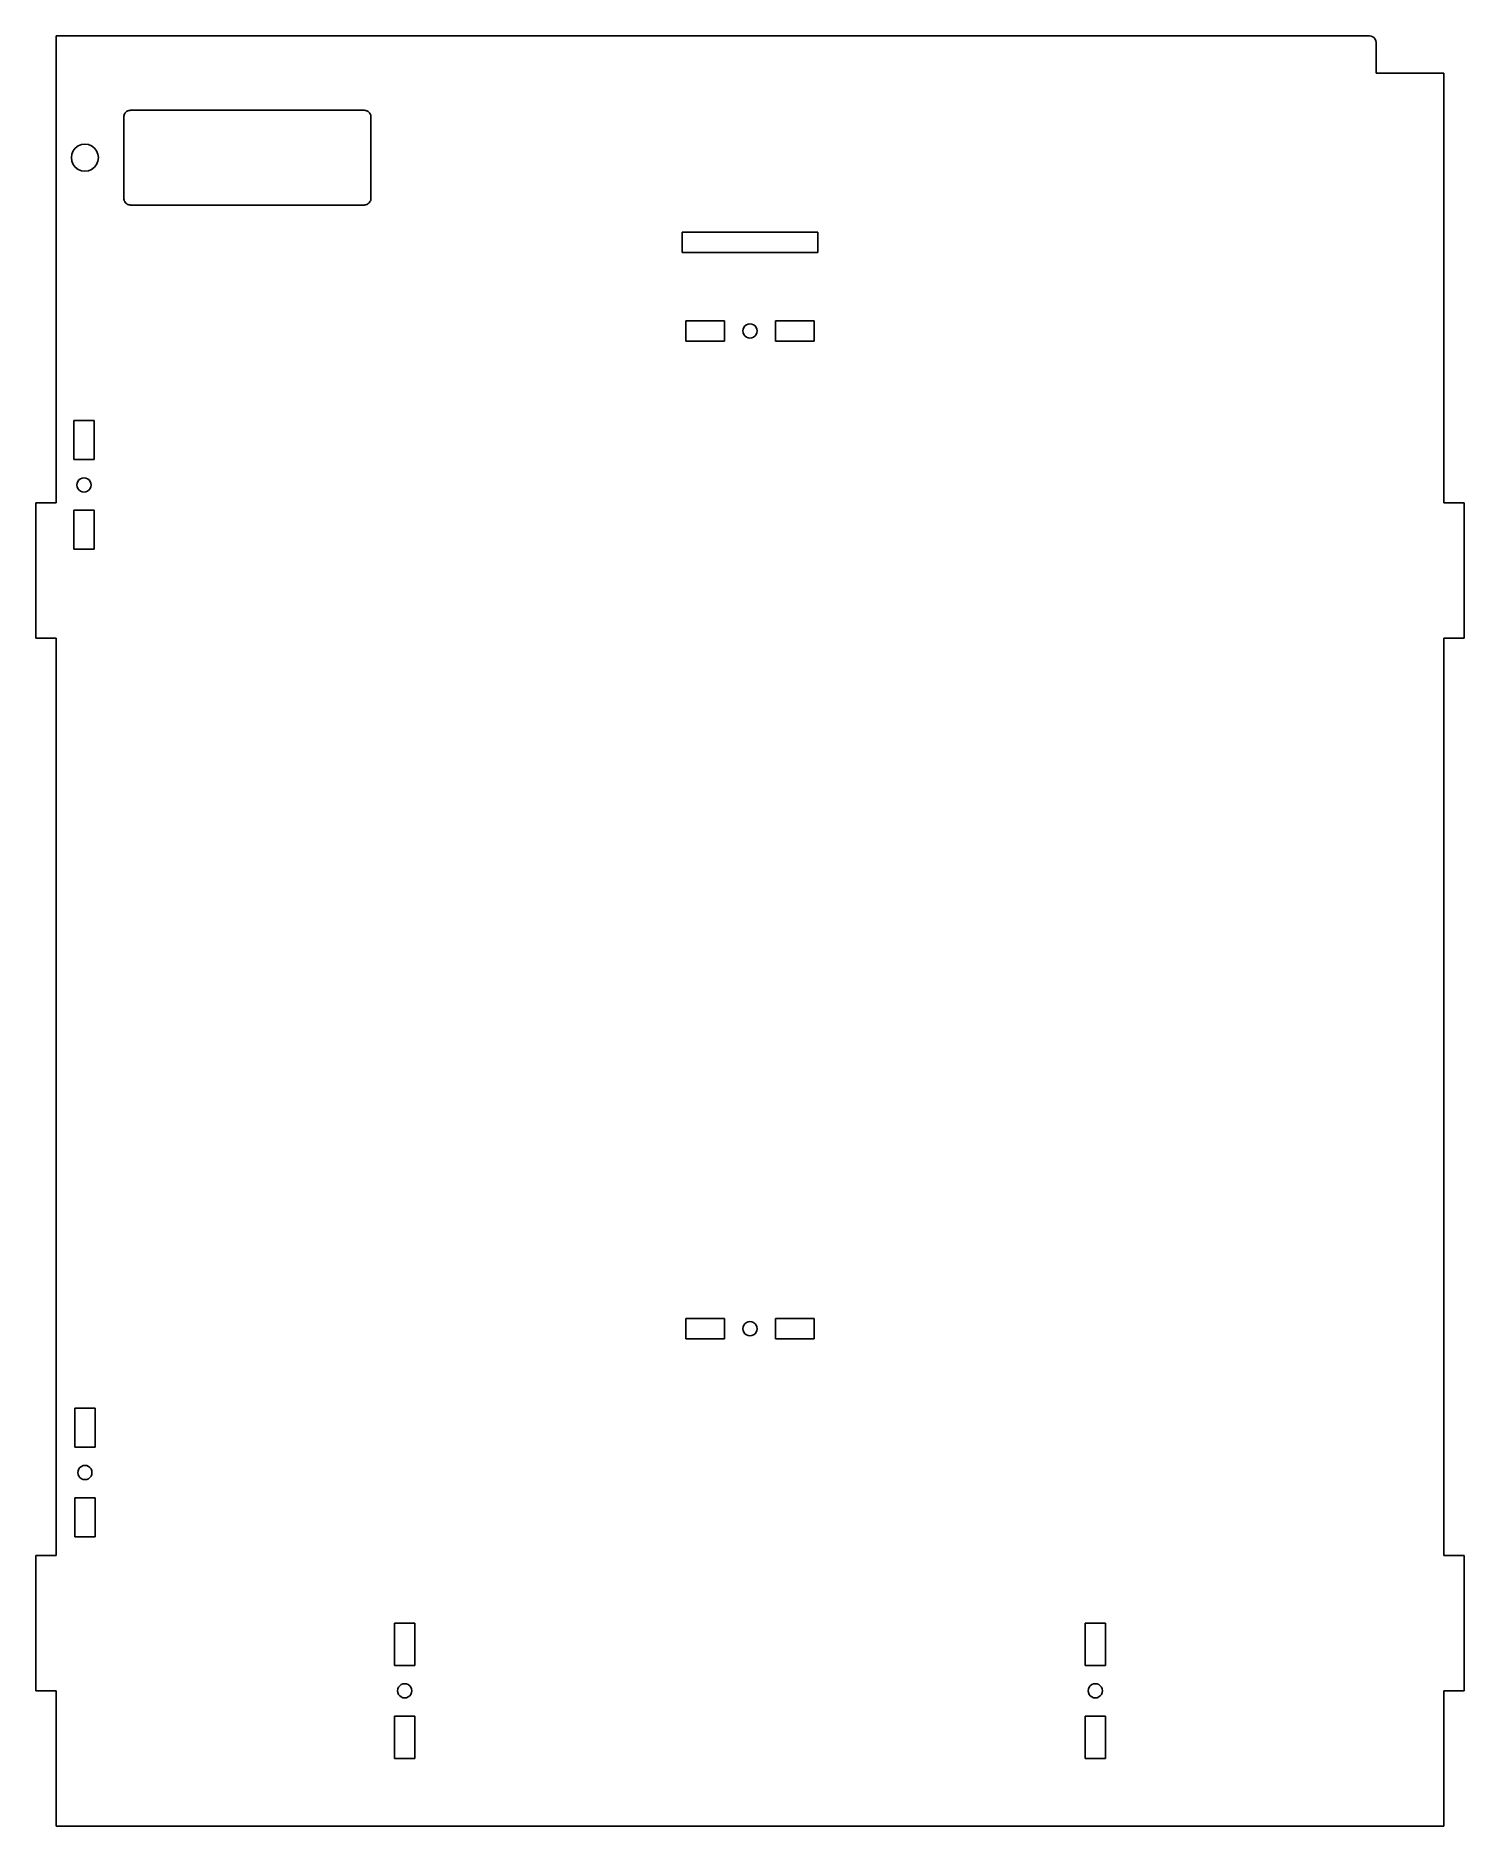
# Model space of a CAD drawing. Header units: metres. Extents: x 3726 to 4148, y -940 to -411.
import ezdxf

# ---------------------------------------------------------------- set-up
doc = ezdxf.new("R2010")
doc.units = ezdxf.units.M

msp = doc.modelspace()

# ---------------------------------------------------------------- linework, layer by layer
for p, q in [((3732.4, -549.2, 6), (3732.4, -411.2, 6)), ((4120.4, -411.2, 6), (3732.4, -411.2, 6)), ((4120.92, -411.27, 6), (4120.4, -411.2, 6)), ((4121.4, -411.47, 6), (4120.92, -411.27, 6)), ((4121.81, -411.79, 6), (4121.4, -411.47, 6)), ((4122.13, -412.2, 6), (4121.81, -411.79, 6)), ((4122.33, -412.68, 6), (4122.13, -412.2, 6)), ((4122.4, -413.2, 6), (4122.33, -412.68, 6)), ((4122.4, -422.2, 6), (4122.4, -413.2, 6)), ((4142.4, -422.2, 6), (4122.4, -422.2, 6)), ((4142.4, -422.2, 6), (4142.4, -549.2, 6)), ((3753.18, -433.61, 6), (3752.99, -433.79, 6)), ((3753.4, -433.47, 6), (3753.18, -433.61, 6)), ((3753.63, -433.35, 6), (3753.4, -433.47, 6)), ((3753.88, -433.27, 6), (3753.63, -433.35, 6)), ((3754.14, -433.22, 6), (3753.88, -433.27, 6)), ((3754.4, -433.2, 6), (3754.14, -433.22, 6)), ((3823.4, -433.2, 6), (3754.4, -433.2, 6)), ((3823.66, -433.22, 6), (3823.4, -433.2, 6)), ((3823.66, -433.22, 6), (3823.92, -433.27, 6)), ((3823.92, -433.27, 6), (3824.17, -433.35, 6)), ((3824.17, -433.35, 6), (3824.4, -433.47, 6)), ((3824.4, -433.47, 6), (3824.62, -433.61, 6)), ((3824.62, -433.61, 6), (3824.81, -433.79, 6)), ((3752.42, -434.94, 6), (3752.4, -435.2, 6)), ((3752.4, -435.2, 6), (3752.4, -459.2, 6)), ((3752.47, -434.68, 6), (3752.42, -434.94, 6)), ((3752.55, -434.43, 6), (3752.47, -434.68, 6)), ((3752.67, -434.2, 6), (3752.55, -434.43, 6)), ((3752.81, -433.98, 6), (3752.67, -434.2, 6)), ((3752.99, -433.79, 6), (3752.81, -433.98, 6)), ((3824.81, -433.79, 6), (3824.99, -433.98, 6)), ((3824.99, -433.98, 6), (3825.13, -434.2, 6)), ((3825.13, -434.2, 6), (3825.25, -434.43, 6)), ((3825.25, -434.43, 6), (3825.33, -434.68, 6)), ((3825.33, -434.68, 6), (3825.38, -434.94, 6)), ((3825.4, -435.2, 6), (3825.38, -434.94, 6)), ((3825.4, -459.2, 6), (3825.4, -435.2, 6)), ((3738.07, -444.37, 6), (3738.9, -443.74, 6)), ((3738.9, -443.74, 6), (3739.86, -443.34, 6)), ((3739.86, -443.34, 6), (3740.9, -443.2, 6)), ((3740.9, -443.2, 6), (3741.94, -443.34, 6)), ((3741.94, -443.34, 6), (3742.9, -443.74, 6)), ((3742.9, -443.74, 6), (3743.73, -444.37, 6)), ((3736.9, -447.2, 6), (3737.04, -446.16, 6)), ((3737.04, -448.24, 6), (3736.9, -447.2, 6)), ((3737.04, -446.16, 6), (3737.44, -445.2, 6)), ((3737.44, -449.2, 6), (3737.04, -448.24, 6)), ((3737.44, -445.2, 6), (3738.07, -444.37, 6)), ((3738.07, -450.03, 6), (3737.44, -449.2, 6)), ((3743.73, -444.37, 6), (3744.36, -445.2, 6)), ((3744.36, -449.2, 6), (3743.73, -450.03, 6)), ((3744.36, -445.2, 6), (3744.76, -446.16, 6)), ((3744.76, -448.24, 6), (3744.36, -449.2, 6)), ((3744.76, -446.16, 6), (3744.9, -447.2, 6)), ((3744.9, -447.2, 6), (3744.76, -448.24, 6)), ((3738.9, -450.66, 6), (3738.07, -450.03, 6)), ((3739.86, -451.06, 6), (3738.9, -450.66, 6)), ((3740.9, -451.2, 6), (3739.86, -451.06, 6)), ((3741.94, -451.06, 6), (3740.9, -451.2, 6)), ((3742.9, -450.66, 6), (3741.94, -451.06, 6)), ((3743.73, -450.03, 6), (3742.9, -450.66, 6)), ((3752.4, -459.2, 6), (3752.42, -459.46, 6)), ((3752.47, -459.72, 6), (3752.42, -459.46, 6)), ((3752.55, -459.97, 6), (3752.47, -459.72, 6)), ((3752.67, -460.2, 6), (3752.55, -459.97, 6)), ((3752.81, -460.42, 6), (3752.67, -460.2, 6)), ((3825.13, -460.2, 6), (3824.99, -460.42, 6)), ((3825.25, -459.97, 6), (3825.13, -460.2, 6)), ((3825.33, -459.72, 6), (3825.25, -459.97, 6)), ((3825.38, -459.46, 6), (3825.33, -459.72, 6)), ((3825.38, -459.46, 6), (3825.4, -459.2, 6)), ((3752.99, -460.61, 6), (3752.81, -460.42, 6)), ((3753.18, -460.79, 6), (3752.99, -460.61, 6)), ((3753.4, -460.93, 6), (3753.18, -460.79, 6)), ((3753.63, -461.05, 6), (3753.4, -460.93, 6)), ((3753.88, -461.13, 6), (3753.63, -461.05, 6)), ((3754.14, -461.18, 6), (3753.88, -461.13, 6)), ((3754.14, -461.18, 6), (3754.4, -461.2, 6)), ((3754.4, -461.2, 6), (3823.4, -461.2, 6)), ((3823.4, -461.2, 6), (3823.66, -461.18, 6)), ((3823.92, -461.13, 6), (3823.66, -461.18, 6)), ((3824.17, -461.05, 6), (3823.92, -461.13, 6)), ((3824.4, -460.93, 6), (3824.17, -461.05, 6)), ((3824.62, -460.79, 6), (3824.4, -460.93, 6)), ((3824.81, -460.61, 6), (3824.62, -460.79, 6)), ((3824.99, -460.42, 6), (3824.81, -460.61, 6)), ((3917.4, -475.2, 6), (3917.4, -469.2, 6)), ((3917.4, -469.2, 6), (3957.4, -469.2, 6)), ((3957.4, -469.2, 6), (3957.4, -475.2, 6)), ((3957.4, -475.2, 6), (3917.4, -475.2, 6)), ((3918.4, -495.4, 6), (3929.9, -495.4, 6)), ((3918.4, -501.4, 6), (3918.4, -495.4, 6)), ((3929.9, -495.4, 6), (3929.9, -501.4, 6)), ((3935.92, -496.92, 6), (3935.58, -497.35, 6)), ((3936.35, -496.58, 6), (3935.92, -496.92, 6)), ((3936.86, -496.37, 6), (3936.35, -496.58, 6)), ((3937.4, -496.3, 6), (3936.86, -496.37, 6)), ((3937.94, -496.37, 6), (3937.4, -496.3, 6)), ((3938.45, -496.58, 6), (3937.94, -496.37, 6)), ((3938.88, -496.92, 6), (3938.45, -496.58, 6)), ((3939.22, -497.35, 6), (3938.88, -496.92, 6)), ((3944.9, -495.4, 6), (3956.4, -495.4, 6)), ((3944.9, -501.4, 6), (3944.9, -495.4, 6)), ((3956.4, -495.4, 6), (3956.4, -501.4, 6)), ((3929.9, -501.4, 6), (3918.4, -501.4, 6)), ((3935.37, -497.86, 6), (3935.3, -498.4, 6)), ((3935.3, -498.4, 6), (3935.37, -498.94, 6)), ((3935.58, -497.35, 6), (3935.37, -497.86, 6)), ((3935.37, -498.94, 6), (3935.58, -499.45, 6)), ((3935.58, -499.45, 6), (3935.92, -499.88, 6)), ((3935.92, -499.88, 6), (3936.35, -500.22, 6)), ((3936.35, -500.22, 6), (3936.86, -500.43, 6)), ((3936.86, -500.43, 6), (3937.4, -500.5, 6)), ((3937.4, -500.5, 6), (3937.94, -500.43, 6)), ((3937.94, -500.43, 6), (3938.45, -500.22, 6)), ((3938.45, -500.22, 6), (3938.88, -499.88, 6)), ((3938.88, -499.88, 6), (3939.22, -499.45, 6)), ((3939.43, -497.86, 6), (3939.22, -497.35, 6)), ((3939.22, -499.45, 6), (3939.43, -498.94, 6)), ((3939.5, -498.4, 6), (3939.43, -497.86, 6)), ((3939.43, -498.94, 6), (3939.5, -498.4, 6)), ((3956.4, -501.4, 6), (3944.9, -501.4, 6)), ((3737.64, -536.4, 6), (3737.64, -524.9, 6)), ((3743.64, -524.9, 6), (3737.64, -524.9, 6)), ((3743.64, -524.9, 6), (3743.64, -536.4, 6)), ((3743.64, -536.4, 6), (3737.64, -536.4, 6)), ((3738.61, -543.36, 6), (3738.54, -543.9, 6)), ((3738.54, -543.9, 6), (3738.61, -544.44, 6)), ((3738.82, -542.85, 6), (3738.61, -543.36, 6)), ((3738.61, -544.44, 6), (3738.82, -544.95, 6)), ((3739.15, -542.41, 6), (3738.82, -542.85, 6)), ((3739.59, -542.08, 6), (3739.15, -542.41, 6)), ((3740.09, -541.87, 6), (3739.59, -542.08, 6)), ((3740.64, -541.8, 6), (3740.09, -541.87, 6)), ((3741.18, -541.87, 6), (3740.64, -541.8, 6)), ((3741.69, -542.08, 6), (3741.18, -541.87, 6)), ((3742.12, -542.41, 6), (3741.69, -542.08, 6)), ((3742.45, -542.85, 6), (3742.12, -542.41, 6)), ((3742.66, -543.36, 6), (3742.45, -542.85, 6)), ((3742.45, -544.95, 6), (3742.66, -544.44, 6)), ((3742.74, -543.9, 6), (3742.66, -543.36, 6)), ((3742.66, -544.44, 6), (3742.74, -543.9, 6)), ((3732.4, -549.2, 6), (3726.4, -549.2, 6)), ((3726.4, -549.2, 6), (3726.4, -589.2, 6)), ((3738.82, -544.95, 6), (3739.15, -545.38, 6)), ((3739.15, -545.38, 6), (3739.59, -545.72, 6)), ((3739.59, -545.72, 6), (3740.09, -545.93, 6)), ((3740.09, -545.93, 6), (3740.64, -546, 6)), ((3740.64, -546, 6), (3741.18, -545.93, 6)), ((3741.18, -545.93, 6), (3741.69, -545.72, 6)), ((3741.69, -545.72, 6), (3742.12, -545.38, 6)), ((3742.12, -545.38, 6), (3742.45, -544.95, 6)), ((4148.4, -549.2, 6), (4142.4, -549.2, 6)), ((4148.4, -589.2, 6), (4148.4, -549.2, 6)), ((3737.64, -562.9, 6), (3737.64, -551.4, 6)), ((3737.64, -551.4, 6), (3743.64, -551.4, 6)), ((3743.64, -551.4, 6), (3743.64, -562.9, 6)), ((3743.64, -562.9, 6), (3737.64, -562.9, 6)), ((3726.4, -589.2, 6), (3732.4, -589.2, 6)), ((3732.4, -589.2, 6), (3732.4, -860.2, 6)), ((4142.4, -589.2, 6), (4142.4, -860.2, 6)), ((4142.4, -589.2, 6), (4148.4, -589.2, 6)), ((3918.4, -790.2, 6), (3929.9, -790.2, 6)), ((3918.4, -796.2, 6), (3918.4, -790.2, 6)), ((3929.9, -790.2, 6), (3929.9, -796.2, 6)), ((3935.37, -792.66, 6), (3935.3, -793.2, 6)), ((3935.3, -793.2, 6), (3935.37, -793.74, 6)), ((3935.58, -792.15, 6), (3935.37, -792.66, 6)), ((3935.92, -791.72, 6), (3935.58, -792.15, 6)), ((3936.35, -791.38, 6), (3935.92, -791.72, 6)), ((3936.86, -791.17, 6), (3936.35, -791.38, 6)), ((3937.4, -791.1, 6), (3936.86, -791.17, 6)), ((3937.94, -791.17, 6), (3937.4, -791.1, 6)), ((3938.45, -791.38, 6), (3937.94, -791.17, 6)), ((3938.88, -791.72, 6), (3938.45, -791.38, 6)), ((3939.22, -792.15, 6), (3938.88, -791.72, 6)), ((3939.43, -792.66, 6), (3939.22, -792.15, 6)), ((3939.5, -793.2, 6), (3939.43, -792.66, 6)), ((3939.43, -793.74, 6), (3939.5, -793.2, 6)), ((3944.9, -790.2, 6), (3956.4, -790.2, 6)), ((3944.9, -796.2, 6), (3944.9, -790.2, 6)), ((3956.4, -790.2, 6), (3956.4, -796.2, 6)), ((3929.9, -796.2, 6), (3918.4, -796.2, 6)), ((3935.37, -793.74, 6), (3935.58, -794.25, 6)), ((3935.58, -794.25, 6), (3935.92, -794.68, 6)), ((3935.92, -794.68, 6), (3936.35, -795.02, 6)), ((3936.35, -795.02, 6), (3936.86, -795.23, 6)), ((3936.86, -795.23, 6), (3937.4, -795.3, 6)), ((3937.4, -795.3, 6), (3937.94, -795.23, 6)), ((3937.94, -795.23, 6), (3938.45, -795.02, 6)), ((3938.45, -795.02, 6), (3938.88, -794.68, 6)), ((3938.88, -794.68, 6), (3939.22, -794.25, 6)), ((3939.22, -794.25, 6), (3939.43, -793.74, 6)), ((3956.4, -796.2, 6), (3944.9, -796.2, 6)), ((3737.9, -828.2, 6), (3737.9, -816.7, 6)), ((3743.9, -816.7, 6), (3737.9, -816.7, 6)), ((3743.9, -816.7, 6), (3743.9, -828.2, 6)), ((3743.9, -828.2, 6), (3737.9, -828.2, 6)), ((3738.87, -835.16, 6), (3738.8, -835.7, 6)), ((3738.8, -835.7, 6), (3738.87, -836.24, 6)), ((3739.08, -834.65, 6), (3738.87, -835.16, 6)), ((3739.42, -834.21, 6), (3739.08, -834.65, 6)), ((3739.85, -833.88, 6), (3739.42, -834.21, 6)), ((3740.36, -833.67, 6), (3739.85, -833.88, 6)), ((3740.9, -833.6, 6), (3740.36, -833.67, 6)), ((3741.44, -833.67, 6), (3740.9, -833.6, 6)), ((3741.95, -833.88, 6), (3741.44, -833.67, 6)), ((3742.38, -834.21, 6), (3741.95, -833.88, 6)), ((3742.72, -834.65, 6), (3742.38, -834.21, 6)), ((3742.93, -835.16, 6), (3742.72, -834.65, 6)), ((3743, -835.7, 6), (3742.93, -835.16, 6)), ((3742.93, -836.24, 6), (3743, -835.7, 6)), ((3738.87, -836.24, 6), (3739.08, -836.75, 6)), ((3739.08, -836.75, 6), (3739.42, -837.18, 6)), ((3739.42, -837.18, 6), (3739.85, -837.52, 6)), ((3739.85, -837.52, 6), (3740.36, -837.73, 6)), ((3740.36, -837.73, 6), (3740.9, -837.8, 6)), ((3740.9, -837.8, 6), (3741.44, -837.73, 6)), ((3741.44, -837.73, 6), (3741.95, -837.52, 6)), ((3741.95, -837.52, 6), (3742.38, -837.18, 6)), ((3742.38, -837.18, 6), (3742.72, -836.75, 6)), ((3742.72, -836.75, 6), (3742.93, -836.24, 6)), ((3737.9, -854.7, 6), (3737.9, -843.2, 6)), ((3737.9, -843.2, 6), (3743.9, -843.2, 6)), ((3743.9, -843.2, 6), (3743.9, -854.7, 6)), ((3743.9, -854.7, 6), (3737.9, -854.7, 6)), ((3732.4, -860.2, 6), (3726.4, -860.2, 6)), ((3726.4, -860.2, 6), (3726.4, -900.2, 6)), ((4142.4, -860.2, 6), (4148.4, -860.2, 6)), ((4148.4, -860.2, 6), (4148.4, -900.2, 6)), ((3832.4, -880.2, 6), (3838.4, -880.2, 6)), ((3832.4, -892.7, 6), (3832.4, -880.2, 6)), ((3838.4, -880.2, 6), (3838.4, -892.7, 6)), ((4036.4, -892.7, 6), (4036.4, -880.2, 6)), ((4036.4, -880.2, 6), (4042.4, -880.2, 6)), ((4042.4, -880.2, 6), (4042.4, -892.7, 6)), ((3838.4, -892.7, 6), (3832.4, -892.7, 6)), ((4042.4, -892.7, 6), (4036.4, -892.7, 6)), ((3833.58, -899.15, 6), (3833.37, -899.66, 6)), ((3833.92, -898.71, 6), (3833.58, -899.15, 6)), ((3834.35, -898.38, 6), (3833.92, -898.71, 6)), ((3834.86, -898.17, 6), (3834.35, -898.38, 6)), ((3835.4, -898.1, 6), (3834.86, -898.17, 6)), ((3835.94, -898.17, 6), (3835.4, -898.1, 6)), ((3836.45, -898.38, 6), (3835.94, -898.17, 6)), ((3836.88, -898.71, 6), (3836.45, -898.38, 6)), ((3837.22, -899.15, 6), (3836.88, -898.71, 6)), ((3837.43, -899.66, 6), (3837.22, -899.15, 6)), ((4037.58, -899.15, 6), (4037.37, -899.66, 6)), ((4037.92, -898.71, 6), (4037.58, -899.15, 6)), ((4038.35, -898.38, 6), (4037.92, -898.71, 6)), ((4038.86, -898.17, 6), (4038.35, -898.38, 6)), ((4039.4, -898.1, 6), (4038.86, -898.17, 6)), ((4039.94, -898.17, 6), (4039.4, -898.1, 6)), ((4040.45, -898.38, 6), (4039.94, -898.17, 6)), ((4040.88, -898.71, 6), (4040.45, -898.38, 6)), ((4041.22, -899.15, 6), (4040.88, -898.71, 6)), ((4041.43, -899.66, 6), (4041.22, -899.15, 6)), ((3732.4, -900.2, 6), (3726.4, -900.2, 6)), ((3732.4, -900.2, 6), (3732.4, -940.2, 6)), ((3833.37, -899.66, 6), (3833.3, -900.2, 6)), ((3833.3, -900.2, 6), (3833.37, -900.74, 6)), ((3833.37, -900.74, 6), (3833.58, -901.25, 6)), ((3833.58, -901.25, 6), (3833.92, -901.68, 6)), ((3833.92, -901.68, 6), (3834.35, -902.02, 6)), ((3834.35, -902.02, 6), (3834.86, -902.23, 6)), ((3834.86, -902.23, 6), (3835.4, -902.3, 6)), ((3835.4, -902.3, 6), (3835.94, -902.23, 6)), ((3835.94, -902.23, 6), (3836.45, -902.02, 6)), ((3836.45, -902.02, 6), (3836.88, -901.68, 6)), ((3836.88, -901.68, 6), (3837.22, -901.25, 6)), ((3837.22, -901.25, 6), (3837.43, -900.74, 6)), ((3837.5, -900.2, 6), (3837.43, -899.66, 6)), ((3837.43, -900.74, 6), (3837.5, -900.2, 6)), ((4037.37, -899.66, 6), (4037.3, -900.2, 6)), ((4037.3, -900.2, 6), (4037.37, -900.74, 6)), ((4037.37, -900.74, 6), (4037.58, -901.25, 6)), ((4037.58, -901.25, 6), (4037.92, -901.68, 6)), ((4037.92, -901.68, 6), (4038.35, -902.02, 6)), ((4038.35, -902.02, 6), (4038.86, -902.23, 6)), ((4038.86, -902.23, 6), (4039.4, -902.3, 6)), ((4039.4, -902.3, 6), (4039.94, -902.23, 6)), ((4039.94, -902.23, 6), (4040.45, -902.02, 6)), ((4040.45, -902.02, 6), (4040.88, -901.68, 6)), ((4040.88, -901.68, 6), (4041.22, -901.25, 6)), ((4041.22, -901.25, 6), (4041.43, -900.74, 6)), ((4041.5, -900.2, 6), (4041.43, -899.66, 6)), ((4041.43, -900.74, 6), (4041.5, -900.2, 6)), ((4142.4, -900.2, 6), (4148.4, -900.2, 6)), ((4142.4, -900.2, 6), (4142.4, -940.2, 6)), ((3832.4, -920.2, 6), (3832.4, -907.7, 6)), ((3832.4, -907.7, 6), (3838.4, -907.7, 6)), ((3838.4, -907.7, 6), (3838.4, -920.2, 6)), ((4036.4, -920.2, 6), (4036.4, -907.7, 6)), ((4036.4, -907.7, 6), (4042.4, -907.7, 6)), ((4042.4, -907.7, 6), (4042.4, -920.2, 6)), ((3838.4, -920.2, 6), (3832.4, -920.2, 6)), ((4042.4, -920.2, 6), (4036.4, -920.2, 6)), ((4142.4, -940.2, 6), (3732.4, -940.2, 6))]:
    msp.add_line(p, q)

doc.saveas('drawing.dxf')
